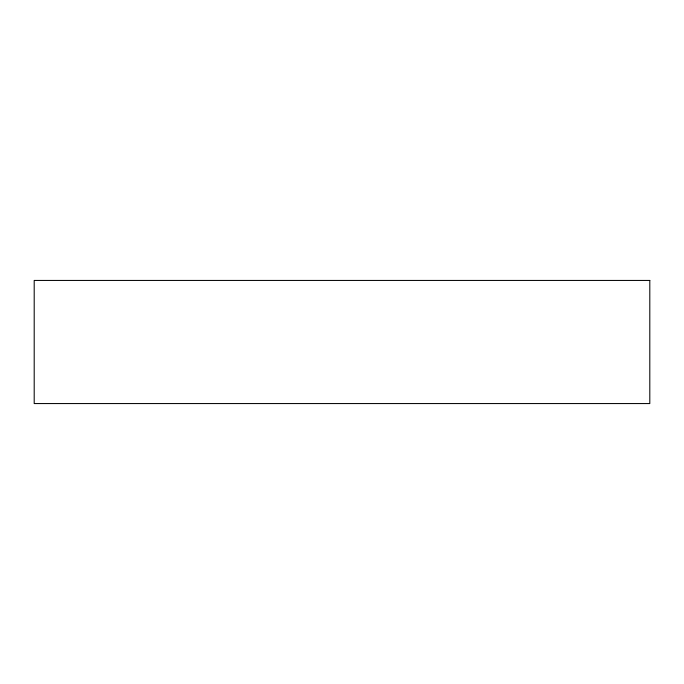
<?xml version="1.0" encoding="UTF-8"?>
<svg xmlns="http://www.w3.org/2000/svg" width="684" height="684" viewBox="0 0 684 684"><rect width="100%" height="100%" fill="white"/><g stroke="black" fill="none" stroke-linecap="round" stroke-linejoin="round"><path stroke-width="1.03" d="M649.8 280.44L34.2 280.44L34.2 403.56L649.8 403.56L649.8 280.44"/></g></svg>
